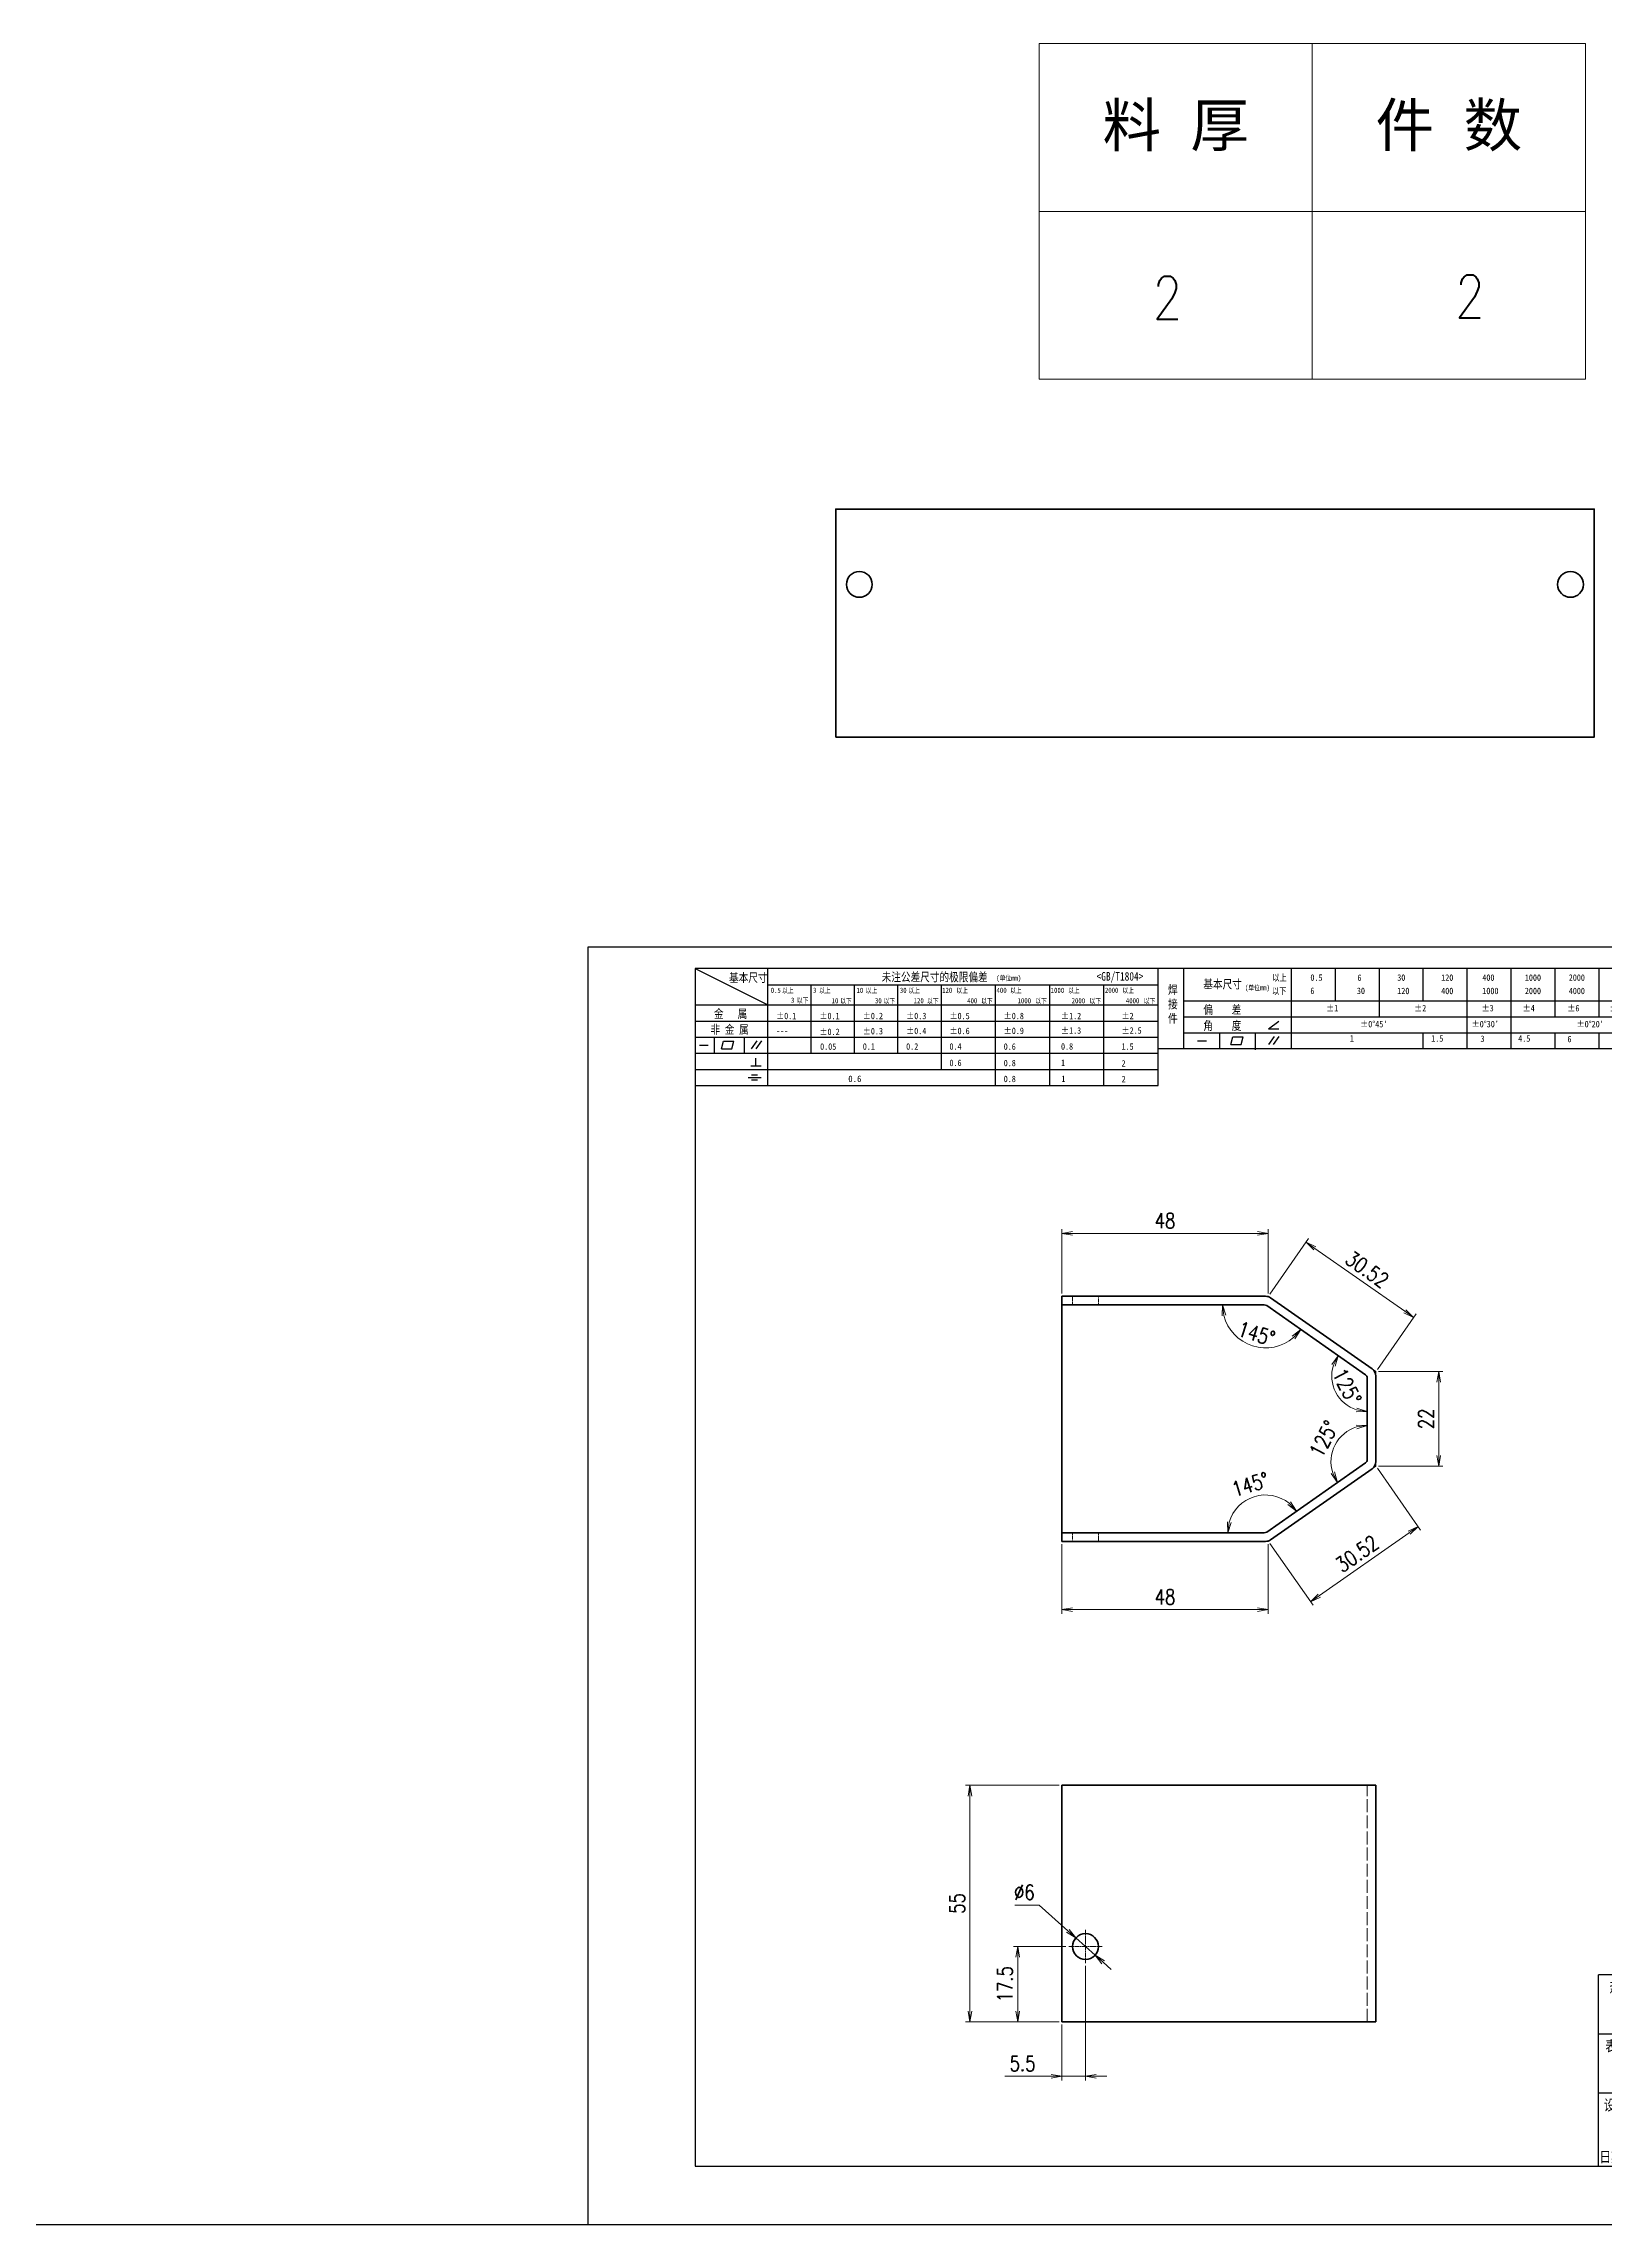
# Model space of a CAD drawing. Header units: millimetres. Extents: x 1201 to 11615, y -7347 to 2683.
# Drawn here: x 3365 to 3728, y -3109 to -2602 of the extents above; entities that cross this region are included whole.
import ezdxf
from ezdxf.enums import TextEntityAlignment as Align

# ---------------------------------------------------------------- set-up
doc = ezdxf.new("R2010")
doc.units = ezdxf.units.MM
for name, pattern in [('AM_ISO02W050x2', [3.75, 3, -0.75]), ('AM_ISO08W050x2', [9, 6, -0.75, 1.5, -0.75]), ('CENTER', [2, 1.25, -0.25, 0.25, -0.25])]:
    doc.linetypes.add(name, pattern=pattern)
for name, color, linetype, lineweight in [('CENTER', 2, 'AM_ISO08W050x2', 15), ('DIM', 3, 'Continuous', 20), ('DRAWING', 7, 'Continuous', 35), ('HIDDEN', 1, 'AM_ISO02W050x2', 18), ('图框', 7, 'Continuous', 15)]:
    doc.layers.add(name, color=color, linetype=linetype, lineweight=lineweight)
doc.layers.add('图\\M+19E79\\M+195B6\\M+18E9A', color=7, linetype='Continuous')
doc.styles.add('DIM', font='romans.shx', dxfattribs={"width": 0.8, "bigfont": 'bigfont.shx'})
doc.styles.get("Standard").update_dxf_attribs({"font": 'arial.ttf'})
doc.styles.add('STYLE1', font='')
doc.styles.add('国标', font='simfang.ttf', dxfattribs={"width": 0.8})
doc.styles.add('标题\\M+18E9A', font='romand.shx', dxfattribs={"oblique": 10, "bigfont": 'bigfont.shx'})
doc.styles.get('STYLE1').set_extended_font_data('SimSun')
doc.dimstyles.new('YH 1-1', dxfattribs={"dimtxt": 3.5, "dimasz": 2.5, "dimexe": 1, "dimexo": 0.625, "dimgap": 1.2, "dimtad": 1, "dimtoh": 1, "dimzin": 9, "dimdsep": 46, "dimtxsty": 'DIM', "dimblk": 'OPEN', "dimcen": 0, "dimclrd": 8, "dimclre": 8, "dimclrt": 2, "dimazin": 2, "dimtfac": 0.5, "dimtmove": 0, "dimatfit": 3, "dimldrblk": 'OPEN', "dimfxl": 0, "dimtolj": 1, "dimlwd": 13, "dimlwe": 13, "dimarcsym": 0})
doc.dimstyles.new('YH 1-1$0', dxfattribs={"dimtxt": 3.5, "dimasz": 2.5, "dimexe": 1, "dimexo": 0.625, "dimgap": 1.2, "dimtad": 1, "dimzin": 9, "dimdsep": 46, "dimtxsty": 'DIM', "dimblk": 'OPEN', "dimcen": 0, "dimclrd": 8, "dimclre": 8, "dimclrt": 2, "dimazin": 2, "dimtfac": 0.5, "dimtmove": 0, "dimatfit": 3, "dimldrblk": 'OPEN', "dimfxl": 0, "dimtolj": 1, "dimlwd": 13, "dimlwe": 13, "dimarcsym": 0})
doc.dimstyles.new('YH 1-1$3', dxfattribs={"dimtxt": 3.5, "dimasz": 2.5, "dimexe": 1, "dimexo": 0.625, "dimgap": 1.2, "dimtad": 1, "dimtoh": 1, "dimzin": 9, "dimdsep": 46, "dimtxsty": 'DIM', "dimblk": 'OPEN', "dimcen": 0, "dimclrd": 8, "dimclre": 8, "dimclrt": 2, "dimazin": 2, "dimtfac": 0.5, "dimtmove": 0, "dimatfit": 3, "dimldrblk": 'OPEN', "dimfxl": 0, "dimtolj": 1, "dimlwd": 13, "dimlwe": 13, "dimarcsym": 0})

# ---------------------------------------------------------------- blocks, each defined once
blk = doc.blocks.new('GZDEH零件A3图框V01版')
at = {"color": 2, "linetype": 'ByBlock', "lineweight": 30}
for p, q in [((3169.66, -1825.2), (3160.66, -1823.8)), ((3160.66, -1829.8), (3160.66, -1823.8)), ((3169.66, -1825.2), (3169.66, -1828.4)), ((3169.66, -1828.4), (3160.66, -1829.8))]:
    blk.add_line(p, q, dxfattribs=at)
at = {"color": 1, "linetype": 'CENTER', "lineweight": 5, "ltscale": 16.256}
for p, q in [((3175.79, -1823.28), (3175.79, -1830.32)), ((3179.31, -1826.8), (3172.27, -1826.8))]:
    blk.add_line(p, q, dxfattribs=at)
at = {"color": 1, "linetype": 'CENTER', "lineweight": 5, "ltscale": 9.144}
blk.add_line((3169.96, -1826.8), (3160.14, -1826.8), dxfattribs=at)
at = {"color": 2, "linetype": 'ByBlock', "lineweight": 30}
for radius in [3, 1.6]:
    blk.add_circle((3175.79, -1826.8), radius, dxfattribs=at)
at = {"layer": 'Defpoints', "linetype": 'Continuous'}
for p, q in [((2857.49, -1549.46), (2857.49, -1846.46)), ((3277.49, -1549.46), (2857.49, -1549.46)), ((3277.49, -1846.46), (3277.49, -1549.46)), ((2857.49, -1846.46), (3277.49, -1846.46))]:
    blk.add_line(p, q, dxfattribs=at)
at = {"layer": '图\\M+19E79\\M+195B6\\M+18E9A', "linetype": 'Continuous', "lineweight": 30}
for p, q in [((2882.49, -1554.46), (2882.49, -1832.96)), ((3272.49, -1554.46), (2882.49, -1554.46)), ((3272.49, -1832.96), (3272.49, -1554.46)), ((2882.49, -1832.96), (3272.49, -1832.96))]:
    blk.add_line(p, q, dxfattribs=at)
at = {"layer": '图\\M+19E79\\M+195B6\\M+18E9A', "color": 9}
for p, q in [((2882.49, -1554.46), (2899.37, -1562.92)), ((2899.37, -1581.67), (2899.37, -1554.46)), ((2990.09, -1581.67), (2990.09, -1554.46)), ((2996.09, -1573.08), (2996.09, -1554.46)), ((3021.09, -1561.98), (3021.09, -1554.46)), ((3031.31, -1561.98), (3031.31, -1554.46)), ((3041.53, -1561.98), (3041.53, -1554.46)), ((3051.75, -1561.98), (3051.75, -1554.46)), ((3061.98, -1561.98), (3061.98, -1554.46)), ((3072.2, -1561.98), (3072.2, -1554.46)), ((3082.42, -1561.98), (3082.42, -1554.46)), ((3092.64, -1561.98), (3092.64, -1554.46)), ((3102.86, -1561.98), (3102.86, -1554.46)), ((3113.09, -1573.08), (3113.09, -1554.46)), ((2899.37, -1558.24), (2990.09, -1558.24)), ((2909.45, -1574.17), (2909.45, -1558.24)), ((2919.53, -1574.17), (2919.53, -1558.24)), ((2929.61, -1574.17), (2929.61, -1558.24)), ((2939.69, -1577.92), (2939.69, -1558.24)), ((2952.29, -1581.67), (2952.29, -1558.24)), ((2964.89, -1581.67), (2964.89, -1558.24)), ((2977.49, -1581.67), (2977.49, -1558.24)), ((2882.49, -1562.92), (2990.09, -1562.92)), ((2882.49, -1566.67), (2990.09, -1566.67)), ((2996.09, -1561.98), (3113.09, -1561.98)), ((2996.09, -1565.68), (3113.09, -1565.68)), ((3015.75, -1568.51), (3018.15, -1566.66)), ((3021.09, -1573.08), (3021.09, -1561.98)), ((3041.53, -1565.68), (3041.53, -1561.98)), ((3061.98, -1573.08), (3061.98, -1561.98)), ((3072.2, -1573.08), (3072.2, -1561.98)), ((3082.42, -1565.68), (3082.42, -1561.98)), ((3092.64, -1565.68), (3092.64, -1561.98)), ((3102.86, -1565.68), (3102.86, -1561.98)), ((2882.49, -1570.42), (2990.09, -1570.42)), ((2886.92, -1574.12), (2886.92, -1570.42)), ((2888.59, -1573.16), (2889.07, -1571.37)), ((2889.07, -1571.37), (2891.48, -1571.37)), ((2891, -1573.16), (2891.48, -1571.37)), ((2893.91, -1574.12), (2893.91, -1570.42)), ((2895.52, -1573.16), (2896.85, -1571.3)), ((2896.6, -1573.16), (2897.94, -1571.3)), ((2996.09, -1569.38), (3113.09, -1569.38)), ((2999.26, -1571.23), (3001.32, -1571.23)), ((3004.42, -1573.08), (3004.42, -1569.38)), ((3006.97, -1572.12), (3007.45, -1570.33)), ((3007.45, -1570.33), (3009.86, -1570.33)), ((3009.39, -1572.12), (3009.86, -1570.33)), ((3012.75, -1573.08), (3012.75, -1569.38)), ((3015.75, -1568.51), (3018.15, -1568.51)), ((3015.81, -1572.12), (3017.15, -1570.26)), ((3016.89, -1572.12), (3018.23, -1570.26)), ((3051.75, -1573.08), (3051.75, -1569.38)), ((3082.42, -1573.08), (3082.42, -1569.48)), ((3092.64, -1573.08), (3092.64, -1569.38)), ((3102.86, -1573.08), (3102.86, -1569.38)), ((2882.49, -1574.17), (2990.09, -1574.17)), ((2883.43, -1572.27), (2885.49, -1572.27)), ((2888.59, -1573.16), (2891, -1573.16)), ((2896.58, -1577.05), (2896.58, -1575.28)), ((2990.09, -1573.08), (3113.09, -1573.08)), ((3006.97, -1572.12), (3009.39, -1572.12)), ((3012.75, -1573.33), (3012.75, -1573.08)), ((2882.49, -1577.92), (2990.09, -1577.92)), ((2882.49, -1581.67), (2990.09, -1581.67)), ((2894.79, -1579.77), (2897.77, -1579.77)), ((2895.42, -1577.05), (2897.81, -1577.05)), ((2895.57, -1579.17), (2896.92, -1579.17)), ((2895.57, -1580.37), (2896.93, -1580.37)), ((3272.49, -1788.46), (3092.49, -1788.46)), ((3124.99, -1788.46), (3124.99, -1815.96)), ((3181.99, -1788.46), (3181.99, -1832.96)), ((3247.49, -1788.46), (3247.49, -1832.96)), ((3181.99, -1802.21), (3092.49, -1802.21)), ((3181.99, -1802.21), (3272.49, -1802.21)), ((3181.99, -1815.96), (3092.49, -1815.96)), ((3114.17, -1815.96), (3114.17, -1832.96)), ((3114.17, -1815.96), (3114.17, -1832.96)), ((3135.83, -1815.96), (3135.83, -1832.96)), ((3135.83, -1815.96), (3135.83, -1832.96)), ((3181.99, -1815.96), (3272.49, -1815.96))]:
    blk.add_line(p, q, dxfattribs=at)
at = {"layer": '图\\M+19E79\\M+195B6\\M+18E9A', "color": 7}
blk.add_line((3272.49, -1788.46), (3092.49, -1788.46), dxfattribs=at)
at = {"layer": '图\\M+19E79\\M+195B6\\M+18E9A', "color": 9, "linetype": 'Continuous'}
blk.add_line((3092.49, -1832.96), (3092.49, -1788.46), dxfattribs=at)
at = {"layer": '图框', "color": 7}
for p, q in [((3157.49, -1749.46), (3272.49, -1749.46)), ((3157.49, -1832.96), (3157.49, -1749.46))]:
    blk.add_line(p, q, dxfattribs=at)
at = {"layer": '图框', "color": 9}
for p, q in [((3157.49, -1755.46), (3162.49, -1749.46)), ((3162.49, -1749.46), (3167.49, -1755.46)), ((3167.49, -1788.46), (3167.49, -1749.46)), ((3240.49, -1788.46), (3240.49, -1749.46)), ((3252.49, -1749.46), (3252.49, -1788.46)), ((3157.49, -1755.46), (3272.49, -1755.46)), ((3157.49, -1761.46), (3162.49, -1755.46)), ((3162.49, -1755.46), (3167.49, -1761.46)), ((3157.49, -1761.46), (3272.49, -1761.46)), ((3157.49, -1767.46), (3162.49, -1761.46)), ((3162.49, -1761.46), (3167.49, -1767.46)), ((3157.49, -1767.46), (3272.49, -1767.46)), ((3157.49, -1773.46), (3162.49, -1767.46)), ((3162.49, -1767.46), (3167.49, -1773.46)), ((3157.49, -1773.46), (3272.49, -1773.46)), ((3157.49, -1779.46), (3162.49, -1773.46)), ((3162.49, -1773.46), (3167.49, -1779.46)), ((3157.49, -1779.46), (3272.49, -1779.46))]:
    blk.add_line(p, q, dxfattribs=at)
at = {"layer": '图框', "color": 9, "linetype": 'Continuous'}
blk.add_line((3181.99, -1749.46), (3181.99, -1832.96), dxfattribs=at)
at = {"layer": '图\\M+19E79\\M+195B6\\M+18E9A', "color": 9, "style": '国标'}
for s, height, width, p in [('基本尺寸', 2, 0.8, (2890.33, -1557.58)), ('未注公差尺寸的极限偏差', 2, 0.8, (2925.81, -1557.44)), ('<GB/T1804>', 2, 0.8, (2975.78, -1557.27)), ('以上', 1.5, 0.8, (3016.64, -1557.33)), ('0.5', 1.5, 0.8, (3025.49, -1557.3)), ('6', 1.5, 0.8, (3036.45, -1557.34)), ('30', 1.5, 0.8, (3045.69, -1557.31)), ('120', 1.5, 0.8, (3055.91, -1557.31)), ('400', 1.5, 0.8, (3065.46, -1557.31)), ('1000', 1.5, 0.8, (3075.36, -1557.31)), ('2000', 1.5, 0.8, (3085.57, -1557.31)), ('4000', 1.5, 0.8, (3095.57, -1557.31)), ('8000', 1.5, 0.8, (3105.7, -1557.31)), ('30', 1.2, 0.8, (2930.04, -1560.11)), ('基本尺寸', 2, 0.8, (3000.6, -1559.1)), ('以下', 1.5, 0.8, (3016.58, -1560.43)), ('6', 1.5, 0.8, (3025.49, -1560.38)), ('30', 1.5, 0.8, (3036.31, -1560.39)), ('120', 1.5, 0.8, (3045.69, -1560.41)), ('400', 1.5, 0.8, (3055.91, -1560.41)), ('1000', 1.5, 0.8, (3065.46, -1560.41)), ('2000', 1.5, 0.8, (3075.36, -1560.41)), ('4000', 1.5, 0.8, (3085.57, -1560.41)), ('8000', 1.5, 0.8, (3095.57, -1560.41)), ('12000', 1.5, 0.8, (3105.7, -1560.41)), ('金   属', 2, 0.8, (2886.82, -1565.98)), ('±0.1', 1.5, 0.8, (2901.27, -1566.23)), ('±0.1', 1.5, 0.8, (2911.35, -1566.23)), ('±0.2', 1.5, 0.8, (2921.43, -1566.23)), ('±0.3', 1.5, 0.8, (2931.51, -1566.23)), ('±0.5', 1.5, 0.8, (2941.59, -1566.23)), ('±0.8', 1.5, 0.8, (2954.19, -1566.23)), ('±1.2', 1.5, 0.8, (2967.51, -1566.23)), ('±2', 1.5, 0.8, (2981.58, -1566.23)), ('偏    差', 2, 0.8, (3000.6, -1565.04)), ('角    度', 2, 0.8, (3000.6, -1568.74)), ('±1', 1.5, 0.8, (3029.16, -1564.42)), ("±0%%D45'", 1.5, 0.8, (3037.06, -1568.12)), ('±2', 1.5, 0.8, (3049.61, -1564.42)), ("±0%%D30'", 1.5, 0.8, (3062.98, -1568.12)), ('±3', 1.5, 0.8, (3065.3, -1564.42)), ('±4', 1.5, 0.8, (3074.85, -1564.42)), ('±6', 1.5, 0.8, (3085.22, -1564.42)), ("±0%%D20'", 1.5, 0.8, (3087.38, -1568.12)), ('±8', 1.5, 0.8, (3095.06, -1564.42)), ('±10', 1.5, 0.8, (3105.02, -1564.42)), ('非 金 属', 2, 0.8, (2886.02, -1569.65)), ('---', 1.5, 0.8, (2901.27, -1569.65)), ('±0.2', 1.5, 0.8, (2911.35, -1569.92)), ('0.1', 1.5, 0.8, (2921.43, -1573.34)), ('±0.3', 1.5, 0.8, (2921.43, -1569.77)), ('0.2', 1.5, 0.8, (2931.51, -1573.33)), ('±0.4', 1.5, 0.8, (2931.51, -1569.71)), ('0.4', 1.5, 0.8, (2941.59, -1573.33)), ('±0.6', 1.5, 0.8, (2941.59, -1569.71)), ('0.6', 1.5, 0.8, (2954.19, -1573.35)), ('±0.9', 1.5, 0.8, (2954.19, -1569.68)), ('0.8', 1.5, 0.8, (2967.51, -1573.33)), ('±1.3', 1.5, 0.8, (2967.51, -1569.62)), ('1.5', 1.5, 0.8, (2981.58, -1573.34)), ('±2.5', 1.5, 0.8, (2981.58, -1569.61)), ('1', 1.5, 0.8, (3034.69, -1571.43)), ('1.5', 1.5, 0.8, (3053.59, -1571.46)), ('3', 1.5, 0.8, (3065.05, -1571.53)), ('4.5', 1.5, 0.8, (3073.82, -1571.46)), ('6', 1.5, 0.8, (3085.28, -1571.6)), ('8', 1.5, 0.8, (3095.68, -1571.56)), ('10', 1.5, 0.8, (3105.36, -1571.47)), ('0.6', 1.5, 0.8, (2941.59, -1577.14)), ('0.8', 1.5, 0.8, (2954.19, -1577.17)), ('1', 1.5, 0.8, (2967.51, -1577.12)), ('2', 1.5, 0.8, (2981.58, -1577.26)), ('0.8', 1.5, 0.8, (2954.19, -1580.87)), ('1', 1.5, 0.8, (2967.59, -1580.86)), ('2', 1.5, 0.8, (2981.62, -1580.89)), ('热处理', 2.5, 0.8, (3095.03, -1792.46)), ('材  质', 2.5, 0.8, (3128.04, -1792.46)), ('项目编码 PROJECT', 2.5, 0.8, (3248.13, -1792.43)), ('表面粗糙度', 2.5, 0.8, (3094.05, -1806.21)), ('表面处理', 2.5, 0.8, (3125.41, -1806.21)), ('SURFACE TREATMENT', 2.5, 0.6, (3138.47, -1806.21)), ('比  例\u3000', 2.5, 0.8, (3159.1, -1806.21)), ('SCALE', 2.5, 0.8, (3171.15, -1806.21)), ('名称\u3000', 2.5, 0.8, (3182.54, -1806.21)), ('NAME', 2.5, 0.8, (3188.8, -1806.21)), ('数  量', 2.5, 0.8, (3250.61, -1806.05)), ("QT'Y ", 2.5, 0.8, (3263.86, -1806.05)), (' DESIGN', 2.5, 0.8, (3101.47, -1819.96)), (' DRAW', 2.5, 0.8, (3124.78, -1819.96)), ("CHK'D", 2.5, 0.8, (3147.58, -1819.96)), ('三角法', 2.5, 0.8, (3164.9, -1819.96)), ('图号', 2.5, 0.8, (3182.36, -1819.96)), ('DWG.NO.', 2.5, 0.8, (3189.16, -1819.96)), ('图示为', 2.5, 0.8, (3249.94, -1819.93)), ('<LH/RH>', 2.5, 0.8, (3260.31, -1819.93))]:
    blk.add_text(s, height=height, dxfattribs=dict(at, width=width)).set_placement(p)
at = {"layer": '图\\M+19E79\\M+195B6\\M+18E9A', "color": 9, "lineweight": 15, "style": '国标', "width": 0.8}
for s, p in [('(单位mm)', (2952.44, -1557.27)), ('0.5', (2900.03, -1560.11)), ('以上', (2902.64, -1560.16)), ('3', (2904.73, -1562.41)), ('以下', (2906.1, -1562.46)), ('3', (2909.88, -1560.11)), ('以上', (2911.25, -1560.16)), ('10', (2914.19, -1562.54)), ('以下', (2916.18, -1562.59)), ('10', (2919.96, -1560.11)), ('以上', (2922.09, -1560.16)), ('30', (2924.27, -1562.54)), ('以下', (2926.26, -1562.59)), ('以上', (2932.02, -1560.16)), ('120', (2933.26, -1562.54)), ('以下', (2936.34, -1562.59)), ('120', (2939.88, -1560.11)), ('以上', (2943.21, -1560.16)), ('400', (2945.7, -1562.54)), ('以下', (2948.94, -1562.59)), ('400', (2952.52, -1560.11)), ('以上', (2955.68, -1560.16)), ('1000', (2957.41, -1562.54)), ('以下', (2961.54, -1562.59)), ('1000', (2965.12, -1560.11)), ('以上', (2969.16, -1560.16)), ('2000', (2969.99, -1562.54)), ('以下', (2974.14, -1562.59)), ('2000', (2977.72, -1560.11)), ('以上', (2981.8, -1560.16)), ('4000', (2982.59, -1562.54)), ('以下', (2986.74, -1562.59)), ('(单位mm)', (3010.27, -1559.51))]:
    blk.add_text(s, height=1.2, dxfattribs=at).set_placement(p)
at = {"layer": '图\\M+19E79\\M+195B6\\M+18E9A', "color": 9, "lineweight": 13, "style": '国标'}
blk.add_text('0.6', height=1.5, dxfattribs=at).set_placement((2918.05, -1580.85))
at = {"layer": '图\\M+19E79\\M+195B6\\M+18E9A', "color": 9, "style": '国标', "width": 0.8}
for s, p in [('车 型', (3162.87, -1791.2)), ('MODEL', (3175.2, -1791.24))]:
    blk.add_text(s, height=2.5, dxfattribs=at).set_placement(p, align=Align.MIDDLE)
for s, p in [('客户', (3185.68, -1792.46)), ('USER', (3191.46, -1792.46)), ('HEAT TREAT', (3114.49, -1792.46)), ('MATERIAL', (3148.14, -1792.46)), ('FINISH', (3116.48, -1806.21)), ('设  计', (3097.79, -1819.96)), ('制  图', (3119.43, -1819.96)), ('检  图', (3141.11, -1819.96)), ('日期:', (3096.09, -1832)), ('日期:', (3117.71, -1832.1)), ('日期:', (3139.62, -1832))]:
    blk.add_text(s, height=2.5, dxfattribs=at).set_placement(p, align=Align.CENTER)
at = {"layer": '图\\M+19E79\\M+195B6\\M+18E9A', "color": 7, "lineweight": -3, "style": 'STYLE1', "oblique": 15}
blk.add_text('广州市瑞欧智能设备有限公司', height=3.8, dxfattribs=at).set_placement((3172.16, -1838.51))
at = {"layer": '图\\M+19E79\\M+195B6\\M+18E9A', "color": 7, "style": '标题\\M+18E9A', "oblique": 10}
blk.add_text('A3', height=4, dxfattribs=at).set_placement((3269.91, -1840.2), align=Align.MIDDLE)
at = {"layer": '图\\M+19E79\\M+195B6\\M+18E9A', "color": 7, "style": '标题\\M+18E9A', "oblique": 10, "width": 0.75}
blk.add_text('Guangzhou RUIO Intelligent Equipment Co., Ltd. ', height=2.5, dxfattribs=at).set_placement((3211.26, -1842.9), align=Align.MIDDLE)
at = {"layer": '图\\M+19E79\\M+195B6\\M+18E9A', "color": 9, "insert": (2992.39, -1558.41), "char_height": 2, "width": 3.1877, "attachment_point": 1, "style": '国标'}
blk.add_mtext('焊\\P接\\P件', dxfattribs=at)
at = {"layer": '图\\M+19E79\\M+195B6\\M+18E9A', "color": 9, "insert": (2911.51, -1573.37), "char_height": 1.5, "attachment_point": 7, "style": '国标'}
blk.add_mtext_dynamic_manual_height_columns('0.05', width=5.1982, gutter_width=12.5, heights=[0], dxfattribs=at)
at = {"layer": '图框', "color": 9, "style": '国标', "width": 0.8}
for s, p in [('记 号', (3162.47, -1782.94)), ('年 月 日', (3174.9, -1782.98)), ('变  更  事  由', (3211.24, -1782.93)), ('C.L.', (3162.86, -1787.45)), ('DATE', (3174.85, -1787.42)), ('REVIEW', (3211.55, -1787.45))]:
    blk.add_text(s, height=2, dxfattribs=at).set_placement(p, align=Align.CENTER)
for s, p in [('制 图', (3246.15, -1781.95)), ('备    注', (3262.68, -1781.92)), ('DR', (3246.06, -1786.34)), ('REMARKS', (3262.57, -1786.32))]:
    blk.add_text(s, height=2, dxfattribs=at).set_placement(p, align=Align.MIDDLE)
blk = doc.blocks.new('_Open')
at = {"color": 0, "linetype": 'ByBlock', "lineweight": -2}
for p, q in [((-1, 0.17), (0, 0)), ((-1, -0.17), (0, 0)), ((0, 0), (-1, 0))]:
    blk.add_line(p, q, dxfattribs=at)
blk = doc.blocks.new('*D494')
at = {"layer": 'Defpoints', "color": 0, "ltscale": 2, "transparency": 16777216}
for p in [(3601.66, -2878.93), (3601.66, -2893.55), (3649.66, -2893.55)]:
    blk.add_point(p, dxfattribs=at)
at = {"layer": 'DIM', "color": 8, "lineweight": 13, "ltscale": 2, "transparency": 16777216}
for p, q in [((3601.66, -2892.92), (3601.66, -2877.93)), ((3647.16, -2878.93), (3604.16, -2878.93)), ((3649.66, -2892.92), (3649.66, -2877.93))]:
    blk.add_line(p, q, dxfattribs=at)
at = {"layer": 'DIM', "color": 8, "lineweight": 13, "ltscale": 2, "transparency": 16777216, "xscale": 2.5, "yscale": 2.5, "zscale": 2.5, "rotation": 180}
blk.add_blockref('_Open', (3601.66, -2878.93), dxfattribs=at)
at = {"layer": 'DIM', "color": 8, "lineweight": 13, "ltscale": 2, "transparency": 16777216, "xscale": 2.5, "yscale": 2.5, "zscale": 2.5}
blk.add_blockref('_Open', (3649.66, -2878.93), dxfattribs=at)
at = {"layer": 'DIM', "color": 2, "ltscale": 2, "transparency": 16777216, "insert": (3625.66, -2875.98), "char_height": 3.5, "attachment_point": 5, "style": 'DIM'}
blk.add_mtext('\\A1;48', dxfattribs=at)
blk = doc.blocks.new('*D495')
at = {"layer": 'Defpoints', "color": 0, "ltscale": 2, "transparency": 16777216}
for p in [(3649.66, -2893.55), (3683.46, -2898.48), (3674.66, -2911.05)]:
    blk.add_point(p, dxfattribs=at)
at = {"layer": 'DIM', "color": 8, "lineweight": 13, "ltscale": 2, "transparency": 16777216}
for p, q in [((3650.02, -2893.03), (3659.04, -2880.15)), ((3660.51, -2882.41), (3681.41, -2897.05)), ((3675.02, -2910.54), (3684.04, -2897.66))]:
    blk.add_line(p, q, dxfattribs=at)
at = {"layer": 'DIM', "color": 8, "lineweight": 13, "ltscale": 2, "transparency": 16777216, "xscale": 2.5, "yscale": 2.5, "zscale": 2.5}
for p, rotation in [((3658.46, -2880.97), 144.9999995960747), ((3683.46, -2898.48), 324.9999995960747)]:
    blk.add_blockref('_Open', p, dxfattribs=dict(at, rotation=rotation))
at = {"layer": 'DIM', "color": 2, "ltscale": 2, "transparency": 16777216, "insert": (3672.65, -2887.31), "char_height": 3.5, "attachment_point": 5, "rotation": 325, "style": 'DIM'}
blk.add_mtext('\\A1;30.52', dxfattribs=at)
blk = doc.blocks.new('*D496')
at = {"layer": 'Defpoints', "color": 0, "ltscale": 2, "transparency": 16777216}
for p in [(3674.66, -2911.05), (3674.66, -2933.04), (3689.28, -2933.04)]:
    blk.add_point(p, dxfattribs=at)
at = {"layer": 'DIM', "color": 8, "lineweight": 13, "ltscale": 2, "transparency": 16777216}
for p, q in [((3675.28, -2911.05), (3690.28, -2911.05)), ((3689.28, -2913.55), (3689.28, -2930.54)), ((3675.28, -2933.04), (3690.28, -2933.04))]:
    blk.add_line(p, q, dxfattribs=at)
at = {"layer": 'DIM', "color": 8, "lineweight": 13, "ltscale": 2, "transparency": 16777216, "xscale": 2.5, "yscale": 2.5, "zscale": 2.5}
for p, rotation in [((3689.28, -2911.05), 90), ((3689.28, -2933.04), 270)]:
    blk.add_blockref('_Open', p, dxfattribs=dict(at, rotation=rotation))
at = {"layer": 'DIM', "color": 2, "ltscale": 2, "transparency": 16777216, "insert": (3686.33, -2922.05), "char_height": 3.5, "attachment_point": 5, "rotation": 90, "style": 'DIM'}
blk.add_mtext('\\A1;22', dxfattribs=at)
blk = doc.blocks.new('*D497')
at = {"layer": 'Defpoints', "color": 0, "ltscale": 2, "transparency": 16777216}
for p in [(3674.66, -2933.04), (3649.66, -2950.55), (3659.49, -2964.59)]:
    blk.add_point(p, dxfattribs=at)
at = {"layer": 'DIM', "color": 8, "lineweight": 13, "ltscale": 2, "transparency": 16777216}
for p, q in [((3675.02, -2933.55), (3685.06, -2947.9)), ((3650.02, -2951.06), (3660.06, -2965.41)), ((3682.44, -2948.52), (3661.54, -2963.15))]:
    blk.add_line(p, q, dxfattribs=at)
at = {"layer": 'DIM', "color": 8, "lineweight": 13, "ltscale": 2, "transparency": 16777216, "xscale": 2.5, "yscale": 2.5, "zscale": 2.5}
for p, rotation in [((3684.49, -2947.08), 35.00000037787673), ((3659.49, -2964.59), 215.0000003778767)]:
    blk.add_blockref('_Open', p, dxfattribs=dict(at, rotation=rotation))
at = {"layer": 'DIM', "color": 2, "ltscale": 2, "transparency": 16777216, "insert": (3670.3, -2953.42), "char_height": 3.5, "attachment_point": 5, "rotation": 35, "style": 'DIM'}
blk.add_mtext('\\A1;30.52', dxfattribs=at)
blk = doc.blocks.new('*D498')
at = {"layer": 'Defpoints', "color": 0, "ltscale": 2, "transparency": 16777216}
for p in [(3601.66, -2950.55), (3649.66, -2950.55), (3649.66, -2966.4)]:
    blk.add_point(p, dxfattribs=at)
at = {"layer": 'DIM', "color": 8, "lineweight": 13, "ltscale": 2, "transparency": 16777216}
for p, q in [((3601.66, -2951.17), (3601.66, -2967.4)), ((3649.66, -2951.17), (3649.66, -2967.4)), ((3604.16, -2966.4), (3647.16, -2966.4))]:
    blk.add_line(p, q, dxfattribs=at)
at = {"layer": 'DIM', "color": 8, "lineweight": 13, "ltscale": 2, "transparency": 16777216, "xscale": 2.5, "yscale": 2.5, "zscale": 2.5, "rotation": 180}
blk.add_blockref('_Open', (3601.66, -2966.4), dxfattribs=at)
at = {"layer": 'DIM', "color": 8, "lineweight": 13, "ltscale": 2, "transparency": 16777216, "xscale": 2.5, "yscale": 2.5, "zscale": 2.5}
blk.add_blockref('_Open', (3649.66, -2966.4), dxfattribs=at)
at = {"layer": 'DIM', "color": 2, "ltscale": 2, "transparency": 16777216, "insert": (3625.66, -2963.45), "char_height": 3.5, "attachment_point": 5, "style": 'DIM'}
blk.add_mtext('\\A1;48', dxfattribs=at)
blk = doc.blocks.new('*D499')
at = {"layer": 'Defpoints', "color": 0, "ltscale": 2, "transparency": 16777216}
for p in [(3616.66, -2895.55), (3648.71, -2895.55), (3649.29, -2895.73), (3642.38, -2903.02), (3672.23, -2911.79)]:
    blk.add_point(p, dxfattribs=at)
at = {"layer": 'DIM', "color": 8, "lineweight": 13, "ltscale": 2, "transparency": 16777216}
blk.add_arc((3649.03, -2895.55), 10, 194.362, 310.638, dxfattribs=at)
at = {"layer": 'DIM', "color": 8, "lineweight": 13, "ltscale": 2, "transparency": 16777216, "xscale": 2.5, "yscale": 2.5, "zscale": 2.5}
for p, rotation in [((3639.03, -2895.55), 97.18098133260028), ((3657.22, -2901.28), 47.81901785956816)]:
    blk.add_blockref('_Open', p, dxfattribs=dict(at, rotation=rotation))
at = {"layer": 'DIM', "color": 2, "ltscale": 2, "transparency": 16777216, "insert": (3646.91, -2902.27), "char_height": 3.5, "attachment_point": 5, "rotation": 342.5, "style": 'DIM'}
blk.add_mtext('\\A1;145\\M+1818B', dxfattribs=at)
blk = doc.blocks.new('*D500')
at = {"layer": 'Defpoints', "color": 0, "ltscale": 2, "transparency": 16777216}
for p in [(3649.29, -2895.73), (3664.47, -2913.05), (3672.23, -2911.79), (3672.66, -2912.61), (3672.66, -2931.48)]:
    blk.add_point(p, dxfattribs=at)
at = {"layer": 'DIM', "color": 8, "lineweight": 13, "ltscale": 2, "transparency": 16777216}
blk.add_arc((3672.66, -2912.09), 8.24, 162.4435, 252.5565, dxfattribs=at)
at = {"layer": 'DIM', "color": 8, "lineweight": 13, "ltscale": 2, "transparency": 16777216, "xscale": 2.5, "yscale": 2.5, "zscale": 2.5}
for p, rotation in [((3665.91, -2907.36), 63.72176152290668), ((3672.66, -2920.34), 351.2782376693083)]:
    blk.add_blockref('_Open', p, dxfattribs=dict(at, rotation=rotation))
at = {"layer": 'DIM', "color": 2, "ltscale": 2, "transparency": 16777216, "insert": (3667.96, -2914.54), "char_height": 3.5, "attachment_point": 5, "rotation": 297.5, "style": 'DIM'}
blk.add_mtext('\\A1;125\\M+1818B', dxfattribs=at)
blk = doc.blocks.new('*D501')
at = {"layer": 'Defpoints', "color": 0, "ltscale": 2, "transparency": 16777216}
for p in [(3672.66, -2912.61), (3664.29, -2931.02), (3672.23, -2932.3), (3672.66, -2931.48), (3649.29, -2948.37)]:
    blk.add_point(p, dxfattribs=at)
at = {"layer": 'DIM', "color": 8, "lineweight": 13, "ltscale": 2, "transparency": 16777216}
blk.add_arc((3672.66, -2932), 8.43, 107.0611, 197.9389, dxfattribs=at)
at = {"layer": 'DIM', "color": 8, "lineweight": 13, "ltscale": 2, "transparency": 16777216, "xscale": 2.5, "yscale": 2.5, "zscale": 2.5}
for p, rotation in [((3672.66, -2923.57), 8.53053546676572), ((3665.76, -2936.83), 296.4694637254868)]:
    blk.add_blockref('_Open', p, dxfattribs=dict(at, rotation=rotation))
at = {"layer": 'DIM', "color": 2, "ltscale": 2, "transparency": 16777216, "insert": (3662.59, -2926.7), "char_height": 3.5, "attachment_point": 5, "rotation": 62.2462, "style": 'DIM'}
blk.add_mtext('\\A1;125\\M+1818B', dxfattribs=at)
blk = doc.blocks.new('*D502')
at = {"layer": 'Defpoints', "color": 0, "ltscale": 2, "transparency": 16777216}
for p in [(3672.23, -2932.3), (3650.05, -2939.8), (3616.66, -2948.55), (3648.71, -2948.55), (3649.29, -2948.37)]:
    blk.add_point(p, dxfattribs=at)
at = {"layer": 'DIM', "color": 8, "lineweight": 13, "ltscale": 2, "transparency": 16777216}
blk.add_arc((3649.03, -2948.55), 8.81, 51.3171, 163.6829, dxfattribs=at)
at = {"layer": 'DIM', "color": 8, "lineweight": 13, "ltscale": 2, "transparency": 16777216, "xscale": 2.5, "yscale": 2.5, "zscale": 2.5}
for p, rotation in [((3640.22, -2948.55), 261.8414435951128), ((3656.24, -2943.49), 313.1585556058165)]:
    blk.add_blockref('_Open', p, dxfattribs=dict(at, rotation=rotation))
at = {"layer": 'DIM', "color": 2, "ltscale": 2, "transparency": 16777216, "insert": (3645.49, -2937.33), "char_height": 3.5, "attachment_point": 5, "rotation": 17.5, "style": 'DIM'}
blk.add_mtext('\\A1;145\\M+1818B', dxfattribs=at)
blk = doc.blocks.new('*D503')
at = {"layer": 'Defpoints', "color": 0, "ltscale": 2, "transparency": 16777216}
for p in [(3601.66, -3007.25), (3580.29, -3062.25), (3601.66, -3062.25)]:
    blk.add_point(p, dxfattribs=at)
at = {"layer": 'DIM', "color": 8, "lineweight": 13, "ltscale": 2, "transparency": 16777216}
for p, q in [((3601.03, -3007.25), (3579.29, -3007.25)), ((3580.29, -3009.75), (3580.29, -3059.75)), ((3601.03, -3062.25), (3579.29, -3062.25))]:
    blk.add_line(p, q, dxfattribs=at)
at = {"layer": 'DIM', "color": 8, "lineweight": 13, "ltscale": 2, "transparency": 16777216, "xscale": 2.5, "yscale": 2.5, "zscale": 2.5}
for p, rotation in [((3580.29, -3007.25), 90), ((3580.29, -3062.25), 270)]:
    blk.add_blockref('_Open', p, dxfattribs=dict(at, rotation=rotation))
at = {"layer": 'DIM', "color": 2, "ltscale": 2, "transparency": 16777216, "insert": (3577.34, -3034.75), "char_height": 3.5, "attachment_point": 5, "rotation": 90, "style": 'DIM'}
blk.add_mtext('\\A1;55', dxfattribs=at)
blk = doc.blocks.new('*D504')
at = {"layer": 'Defpoints', "color": 0, "ltscale": 2, "transparency": 16777216}
for p in [(3603.26, -3044.75), (3591.4, -3062.25), (3601.66, -3062.25)]:
    blk.add_point(p, dxfattribs=at)
at = {"layer": 'DIM', "color": 8, "lineweight": 13, "ltscale": 2, "transparency": 16777216}
for p, q in [((3602.63, -3044.75), (3590.4, -3044.75)), ((3591.4, -3047.25), (3591.4, -3059.75)), ((3601.03, -3062.25), (3590.4, -3062.25))]:
    blk.add_line(p, q, dxfattribs=at)
at = {"layer": 'DIM', "color": 8, "lineweight": 13, "ltscale": 2, "transparency": 16777216, "xscale": 2.5, "yscale": 2.5, "zscale": 2.5}
for p, rotation in [((3591.4, -3044.75), 90), ((3591.4, -3062.25), 270)]:
    blk.add_blockref('_Open', p, dxfattribs=dict(at, rotation=rotation))
at = {"layer": 'DIM', "color": 2, "ltscale": 2, "transparency": 16777216, "insert": (3588.45, -3053.5), "char_height": 3.5, "attachment_point": 5, "rotation": 90, "style": 'DIM'}
blk.add_mtext('\\A1;17.5', dxfattribs=at)
blk = doc.blocks.new('*D505')
at = {"layer": 'Defpoints', "color": 0, "ltscale": 2, "transparency": 16777216}
for p in [(3607.16, -3048.65), (3601.66, -3062.25), (3601.66, -3074.9)]:
    blk.add_point(p, dxfattribs=at)
at = {"layer": 'DIM', "color": 8, "lineweight": 13, "ltscale": 2, "transparency": 16777216}
for p, q in [((3607.16, -3049.27), (3607.16, -3075.9)), ((3601.66, -3062.87), (3601.66, -3075.9)), ((3599.16, -3074.9), (3588.39, -3074.9)), ((3607.16, -3074.9), (3601.66, -3074.9)), ((3609.66, -3074.9), (3612.16, -3074.9))]:
    blk.add_line(p, q, dxfattribs=at)
at = {"layer": 'DIM', "color": 8, "lineweight": 13, "ltscale": 2, "transparency": 16777216, "xscale": 2.5, "yscale": 2.5, "zscale": 2.5}
blk.add_blockref('_Open', (3601.66, -3074.9), dxfattribs=at)
at = {"layer": 'DIM', "color": 8, "lineweight": 13, "ltscale": 2, "transparency": 16777216, "xscale": 2.5, "yscale": 2.5, "zscale": 2.5, "rotation": 180}
blk.add_blockref('_Open', (3607.16, -3074.9), dxfattribs=at)
at = {"layer": 'DIM', "color": 2, "ltscale": 2, "transparency": 16777216, "insert": (3592.53, -3071.95), "char_height": 3.5, "attachment_point": 5, "style": 'DIM'}
blk.add_mtext('\\A1;5.5', dxfattribs=at)
blk = doc.blocks.new('*D506')
at = {"layer": 'Defpoints', "color": 0, "ltscale": 2, "transparency": 16777216}
for p in [(3604.92, -3042.75), (3609.4, -3046.75)]:
    blk.add_point(p, dxfattribs=at)
at = {"layer": 'DIM', "color": 8, "lineweight": 13, "ltscale": 2, "transparency": 16777216}
for p, q in [((3590.76, -3035.09), (3596.36, -3035.09)), ((3596.36, -3035.09), (3603.06, -3041.08)), ((3609.4, -3046.75), (3604.92, -3042.75)), ((3611.26, -3048.41), (3613.12, -3050.08))]:
    blk.add_line(p, q, dxfattribs=at)
at = {"layer": 'DIM', "color": 8, "lineweight": 13, "ltscale": 2, "transparency": 16777216, "xscale": 2.5, "yscale": 2.5, "zscale": 2.5}
for p, rotation in [((3604.92, -3042.75), 318.1971014659743), ((3609.4, -3046.75), 138.1971014659743)]:
    blk.add_blockref('_Open', p, dxfattribs=dict(at, rotation=rotation))
at = {"layer": 'DIM', "color": 2, "ltscale": 2, "transparency": 16777216, "insert": (3592.96, -3032.14), "char_height": 3.5, "attachment_point": 5, "style": 'DIM'}
blk.add_mtext('\\A1;∅6', dxfattribs=at)
blk = doc.blocks.new('*T31')
at = {"color": 0, "linetype": 'ByBlock', "lineweight": -2, "transparency": 16777216}
for p, q in [((0, 0), (127, 0)), ((0, 0), (0, -78)), ((63.5, 0), (63.5, -78)), ((127, 0), (127, -78)), ((0, -39), (127, -39)), ((0, -78), (127, -78))]:
    blk.add_line(p, q, dxfattribs=at)
at = {"color": 0, "transparency": 16777216, "char_height": 10, "width": 60.5, "attachment_point": 5}
for s, insert in [('{\\fSimSun|b0|i0|c134|p2;料 厚}', (31.75, -19.5)), ('{\\fSimSun|b0|i0|c134|p2;件 数}', (95.25, -19.5))]:
    blk.add_mtext(s, dxfattribs=dict(at, insert=insert))
blk = doc.blocks.new('拆图参数')
blk.add_blockref('*T31', (-63.5, 78))
at = {"style": 'DIM', "width": 0.8}
blk.add_attdef('6', text='', height=10, dxfattribs=at).set_placement((-37.13, 18.91), align=Align.MIDDLE_LEFT)
blk.add_attdef('1', text='', height=10, dxfattribs=at).set_placement((36.65, 19.27), align=Align.MIDDLE_CENTER)

msp = doc.modelspace()

# ---------------------------------------------------------------- linework, layer by layer
msp.add_line((1201.092, -3109.349), (10120.957, -3109.349))
at = {"layer": 'CENTER', "ltscale": 0.195}
msp.add_line((3607.159, -3040.848), (3607.159, -3048.648), dxfattribs=at)
at = {"layer": 'CENTER', "ltscale": 0.195001}
msp.add_line((3611.059, -3044.748), (3603.259, -3044.748), dxfattribs=at)
at = {"layer": 'DIM', "ltscale": 2}
for p, q in [((3649.028, -2893.546), (3649.659, -2893.546)), ((3650.176, -2893.908), (3649.659, -2893.546)), ((3673.806, -2910.454), (3674.659, -2911.051)), ((3674.659, -2912.092), (3674.659, -2911.051)), ((3673.806, -2933.638), (3674.659, -2933.041)), ((3674.659, -2932), (3674.659, -2933.041)), ((3649.028, -2950.546), (3649.659, -2950.546)), ((3650.176, -2950.184), (3649.659, -2950.546))]:
    msp.add_line(p, q, dxfattribs=at)
at = {"layer": 'DRAWING', "lineweight": 35}
for p, q in [((3601.659, -2893.546), (3649.028, -2893.546)), ((3673.806, -2910.454), (3650.176, -2893.908)), ((3601.659, -2895.546), (3648.713, -2895.546)), ((3601.659, -2895.546), (3601.659, -2948.546)), ((3649.287, -2895.727), (3672.233, -2911.794)), ((3672.233, -2932.298), (3649.287, -2948.365)), ((3650.176, -2950.184), (3673.806, -2933.638)), ((3648.713, -2948.546), (3601.659, -2948.546)), ((3649.028, -2950.546), (3601.659, -2950.546)), ((3601.659, -3007.248), (3601.659, -3062.248)), ((3649.028, -3007.248), (3601.659, -3007.248)), ((3650.176, -3007.248), (3673.806, -3007.248)), ((3674.659, -3007.248), (3674.659, -3062.248)), ((3649.028, -3062.248), (3601.659, -3062.248)), ((3650.176, -3062.248), (3673.806, -3062.248))]:
    msp.add_line(p, q, dxfattribs=at)
at = {"layer": 'DRAWING', "lineweight": 35, "ltscale": 0.05}
for p, q in [((3601.659, -2893.546), (3601.659, -2895.546)), ((3601.659, -2948.546), (3601.659, -2950.546))]:
    msp.add_line(p, q, dxfattribs=at)
at = {"layer": 'DRAWING', "lineweight": 35, "ltscale": 0.471656}
msp.add_line((3672.659, -2912.613), (3672.659, -2931.479), dxfattribs=at)
at = {"layer": 'DRAWING', "lineweight": 35, "ltscale": 0.497684}
msp.add_line((3674.659, -2932), (3674.659, -2912.092), dxfattribs=at)
at = {"layer": 'DRAWING', "lineweight": 35, "ltscale": 0.01964}
for p, q in [((3649.028, -3007.248), (3649.814, -3007.248)), ((3649.814, -3062.248), (3649.028, -3062.248))]:
    msp.add_line(p, q, dxfattribs=at)
at = {"layer": 'DRAWING', "lineweight": 35, "ltscale": 0.009038}
for p, q in [((3649.814, -3007.248), (3650.176, -3007.248)), ((3650.176, -3062.248), (3649.814, -3062.248))]:
    msp.add_line(p, q, dxfattribs=at)
at = {"layer": 'DRAWING', "lineweight": 35, "ltscale": 0.021321}
for p, q in [((3673.806, -3007.248), (3674.659, -3007.248)), ((3674.659, -3062.248), (3673.806, -3062.248))]:
    msp.add_line(p, q, dxfattribs=at)
at = {"layer": 'DRAWING', "lineweight": 35}
msp.add_lwpolyline([(3549.081, -2763.531), (3725.431, -2763.531), (3725.431, -2710.531), (3549.081, -2710.531)], close=True, dxfattribs=at)
for centre, radius, start, end in [((3554.581, -2728.031), 3, 0, 180), ((3719.931, -2728.031), 3, 360, 180), ((3554.581, -2728.031), 3, 180, 0), ((3719.931, -2728.031), 3, 180, 360), ((3649.028, -2895.546), 2, 55, 90), ((3648.713, -2896.546), 1, 55, 90), ((3672.659, -2912.092), 2, 0, 55), ((3671.659, -2912.613), 1, 0, 55), ((3671.659, -2931.479), 1, 305, 0), ((3672.659, -2932), 2, 305, 0), ((3648.713, -2947.546), 1, 270, 305), ((3649.028, -2948.546), 2, 270, 305), ((3607.159, -3044.748), 3, 0, 180), ((3607.159, -3044.748), 3, 180, 360), ((3607.159, -3044.748), 3, 142.16197, 151.35353)]:
    msp.add_arc(centre, radius, start, end, dxfattribs=at)
at = {"layer": 'HIDDEN', "ltscale": 0.05}
for p, q in [((3604.159, -2895.546), (3604.159, -2893.546)), ((3610.159, -2893.546), (3610.159, -2895.546)), ((3604.159, -2950.546), (3604.159, -2948.546)), ((3610.159, -2948.546), (3610.159, -2950.546))]:
    msp.add_line(p, q, dxfattribs=at)
at = {"layer": 'HIDDEN'}
msp.add_line((3672.659, -3062.248), (3672.659, -3007.248), dxfattribs=at)

# ---------------------------------------------------------------- block references
at = {"layer": 'DIM'}
msp.add_blockref('拆图参数', (3659.899, -2680.287), dxfattribs=at).add_auto_attribs({'1': '2', '6': '2'})
at = {"layer": '图框'}
msp.add_blockref('GZDEH零件A3图框V01版', (633.958, -1262.888), dxfattribs=at)

# ---------------------------------------------------------------- dimensions: what is measured, and where the dimension line sits
at = {"layer": 'DIM', "ltscale": 2}
for base, p1, p2, picture, middle in [((3601.659, -2878.926), (3649.659, -2893.546), (3601.659, -2893.546), '*D494', (3625.659, -2875.976)), ((3649.659, -2966.395), (3601.659, -2950.546), (3649.659, -2950.546), '*D498', (3625.659, -2963.445)), ((3601.659, -3074.897), (3607.159, -3048.648), (3601.659, -3062.248), '*D505', (3592.526, -3071.947))]:
    dim = msp.add_linear_dim(base=base, p1=p1, p2=p2, dimstyle='YH 1-1$0', dxfattribs=at)
    dim.commit()
    dim.dimension.update_dxf_attribs({"geometry": picture, "text_midpoint": middle})
for p1, p2, distance, picture, middle in [((3649.659, -2893.546), (3674.659, -2911.051), 15.348, '*D495', (3672.654, -2887.31)), ((3674.659, -2933.041), (3649.659, -2950.546), 17.142, '*D497', (3670.299, -2953.419))]:
    dim = msp.add_aligned_dim(p1=p1, p2=p2, distance=distance, dimstyle='YH 1-1$0', dxfattribs=at)
    dim.commit()
    dim.dimension.update_dxf_attribs({"geometry": picture, "text_midpoint": middle})
for base, line1, line2, picture, middle in [((3642.381, -2903.016), ((3649.287, -2895.727), (3672.233, -2911.794)), ((3616.659, -2895.546), (3648.713, -2895.546)), '*D499', (3646.909, -2902.27)), ((3650.051, -2939.797), ((3648.713, -2948.546), (3616.659, -2948.546)), ((3672.233, -2932.298), (3649.287, -2948.365)), '*D502', (3645.493, -2937.332))]:
    dim = msp.add_angular_dim_2l(base=base, line1=line1, line2=line2, dimstyle='YH 1-1', dxfattribs=at)
    dim.commit()
    dim.dimension.update_dxf_attribs({"geometry": picture, "text_midpoint": middle})
for base, line1, line2, picture, middle in [((3664.471, -2913.049), ((3672.659, -2912.613), (3672.659, -2931.479)), ((3649.287, -2895.727), (3672.233, -2911.794)), '*D500', (3665.347, -2915.899)), ((3664.289, -2931.021), ((3672.233, -2932.298), (3649.287, -2948.365)), ((3672.659, -2912.613), (3672.659, -2931.479)), '*D501', (3665.202, -2928.076))]:
    dim = msp.add_angular_dim_2l(base=base, line1=line1, line2=line2, dimstyle='YH 1-1', dxfattribs=at)
    dim.commit()
    dim.dimension.update_dxf_attribs({"geometry": picture, "text_midpoint": middle, "dimtype": 162})
dim = msp.add_linear_dim(base=(3689.28, -2933.041), p1=(3674.659, -2911.051), p2=(3674.659, -2933.041), angle=90, dimstyle='YH 1-1$0', override={"dimdec": 0}, dxfattribs=at)
dim.commit()
dim.dimension.update_dxf_attribs({"geometry": '*D496', "text_midpoint": (3686.33, -2922.046)})
for base, p1, picture, middle in [((3580.291, -3062.248), (3601.659, -3007.248), '*D503', (3577.341, -3034.748)), ((3591.399, -3062.248), (3603.259, -3044.748), '*D504', (3588.449, -3053.498))]:
    dim = msp.add_linear_dim(base=base, p1=p1, p2=(3601.659, -3062.248), angle=90, dimstyle='YH 1-1$0', dxfattribs=at)
    dim.commit()
    dim.dimension.update_dxf_attribs({"geometry": picture, "text_midpoint": middle})
dim = msp.add_diameter_dim_2p(p1=(3609.395, -3046.747), p2=(3604.923, -3042.748), dimstyle='YH 1-1$3', dxfattribs=at)
dim.commit()
dim.dimension.update_dxf_attribs({"geometry": '*D506', "text_midpoint": (3592.962, -3035.093), "dimtype": 163})

doc.saveas('drawing.dxf')
